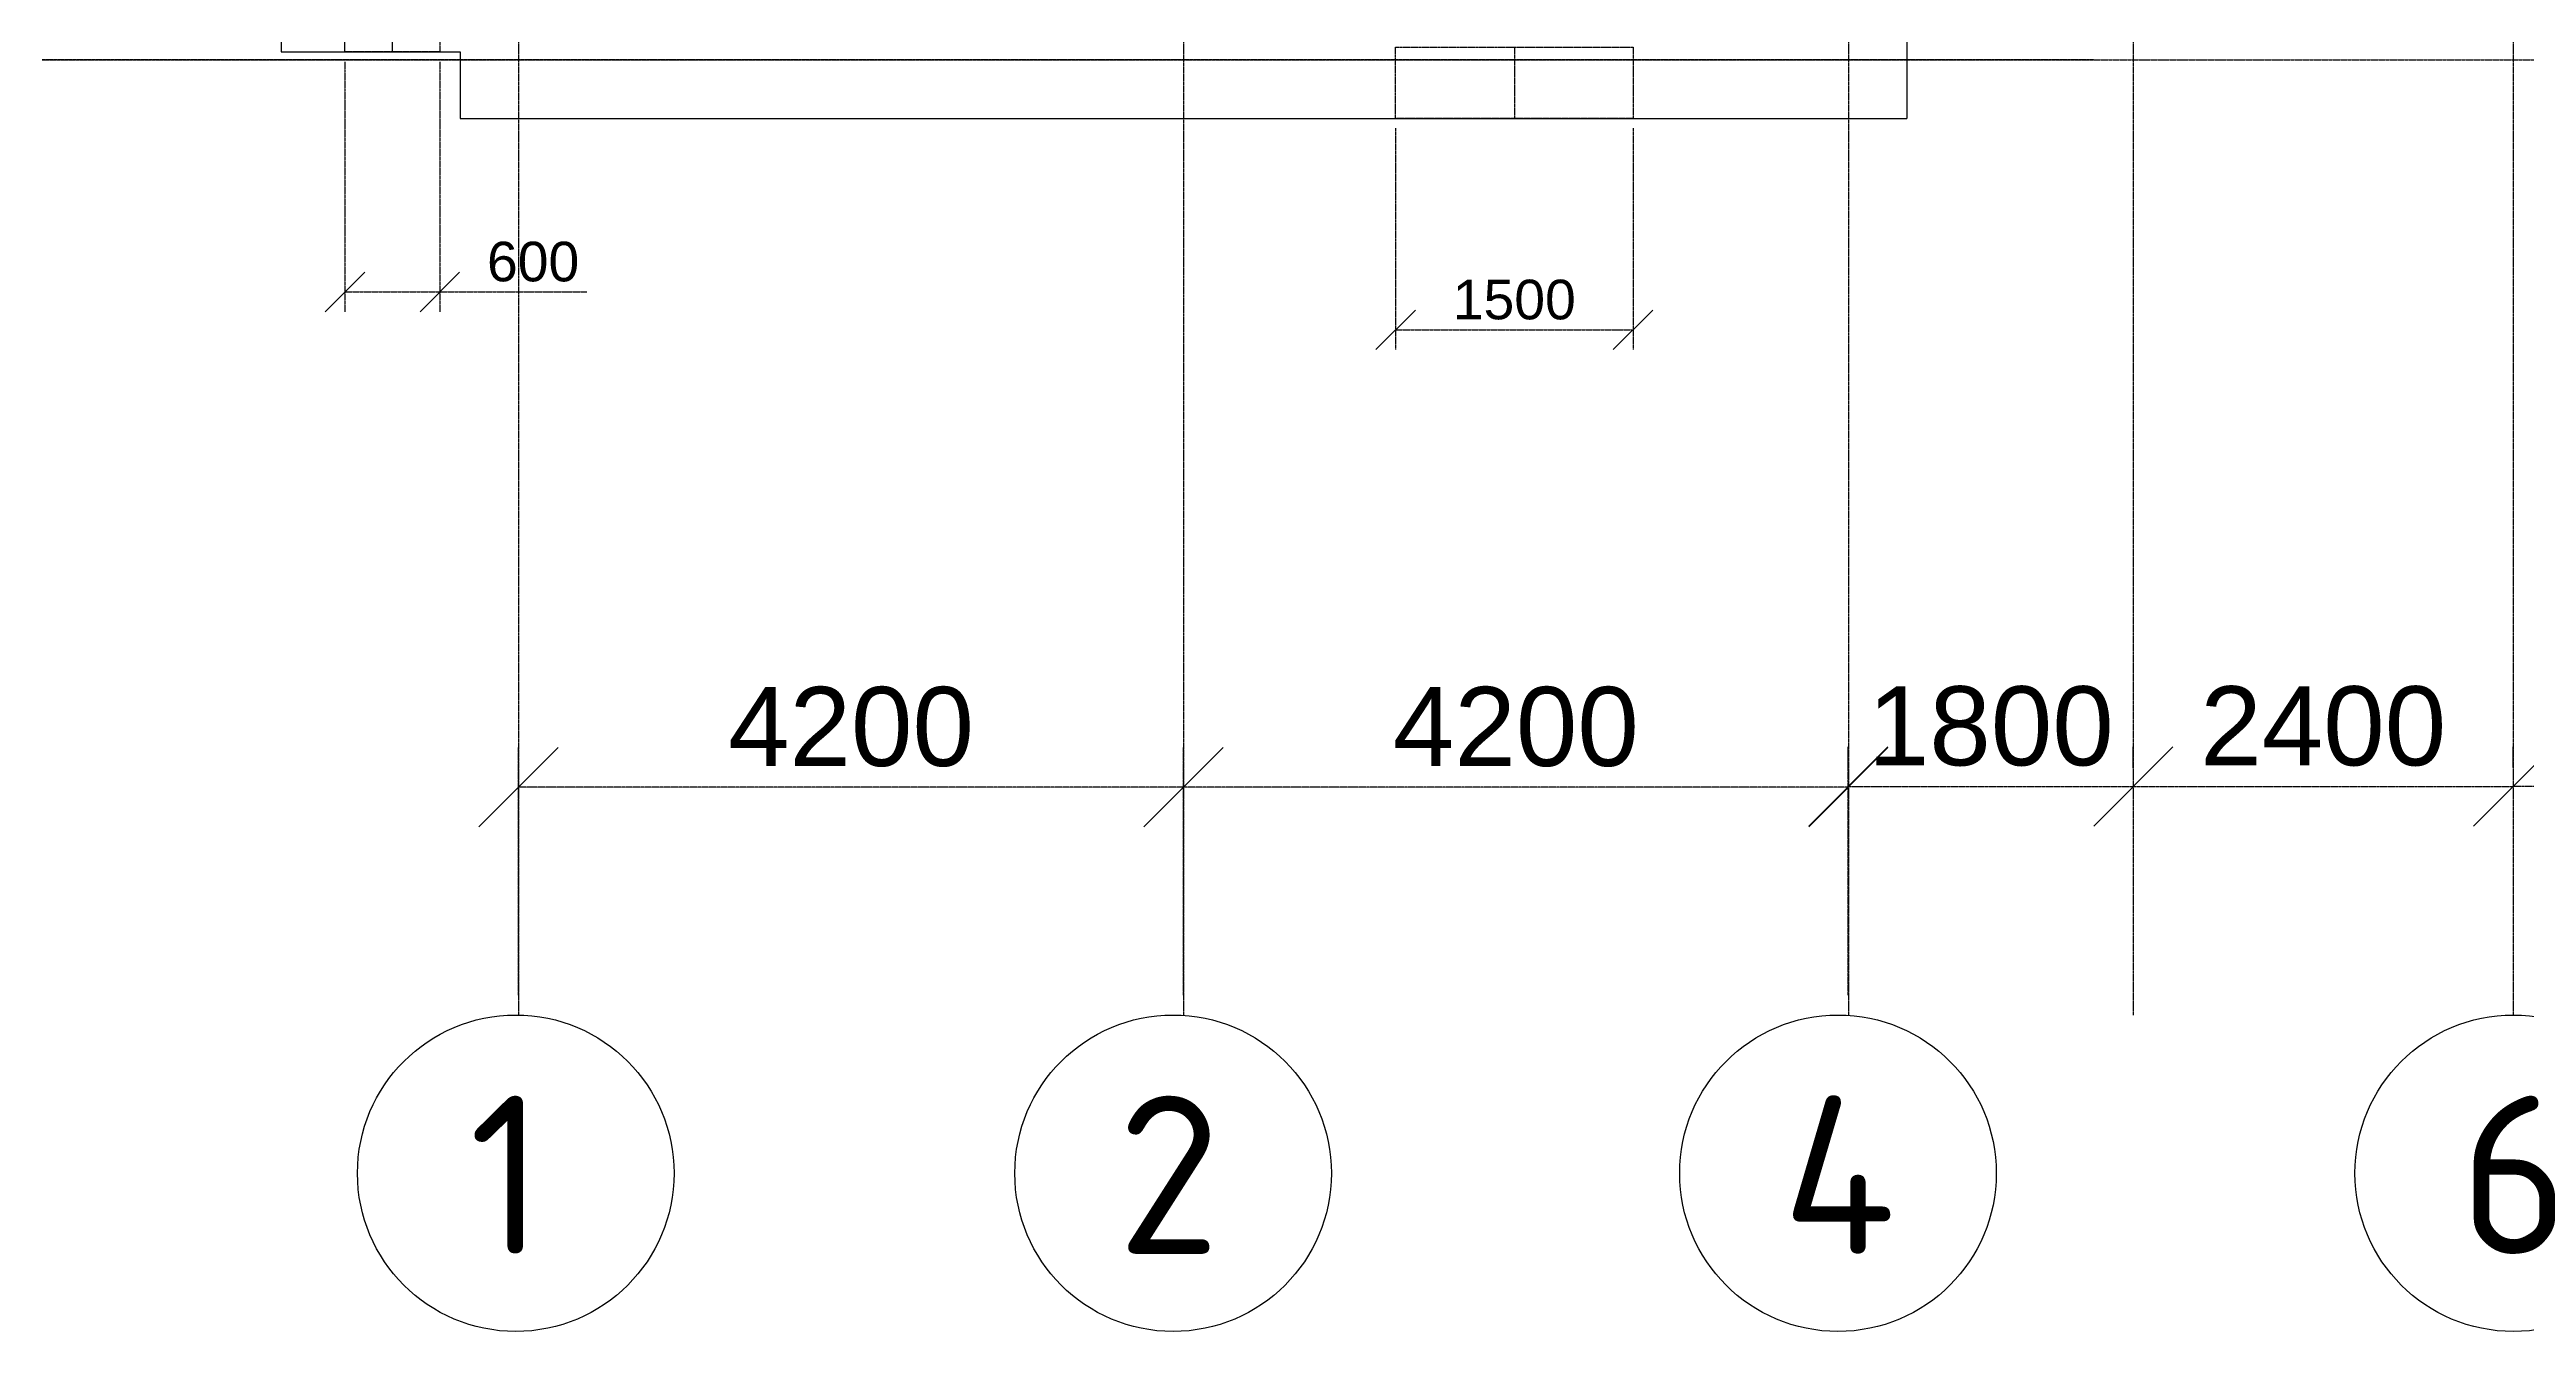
# Model space of a CAD drawing. Header units: millimetres. Extents: x -10810 to 173005, y -5940 to 37270.
# Drawn here: x 694 to 16341, y -5940 to 2162 of the extents above; entities that cross this region are included whole.
import ezdxf

# ---------------------------------------------------------------- set-up
doc = ezdxf.new("R2010")
doc.units = ezdxf.units.MM
doc.linetypes.add('Штрих-пунктир', pattern=[24, 20, -1.5, 1, -1.5])
for name, color, linetype in [('Окна', 130, 'Continuous'), ('Оси 2', 240, 'Continuous'), ('Стены', 40, 'Continuous')]:
    doc.layers.add(name, color=color, linetype=linetype)
doc.styles.add('GOST-2.304_Type-B', font='GOST Common.ttf')
doc.styles.get("Standard").update_dxf_attribs({"font": 'arial.ttf'})
doc.dimstyles.new('ISO-25', dxfattribs={"dimtxt": 2.5, "dimasz": 2.5, "dimexe": 1.25, "dimexo": 0.625, "dimtad": 1, "dimtxsty": 'Standard', "dimblk": 'OBLIQUE', "dimcen": 2.5, "dimadec": 0, "dimazin": 0, "dimtfac": 1, "dimtmove": 0, "dimatfit": 3, "dimfxl": 1, "dimarcsym": 0})

# ---------------------------------------------------------------- blocks, each defined once
blk = doc.blocks.new('_Oblique')
at = {"color": 0, "linetype": 'ByBlock', "lineweight": -2}
blk.add_line((-0.5, -0.5), (0.5, 0.5), dxfattribs=at)
blk = doc.blocks.new('*D2')
at = {"layer": 'Defpoints', "color": 0, "linetype": 'Штрих-пунктир'}
for p in [(3657, -2500), (3657, -3940), (7857, -3940)]:
    blk.add_point(p, dxfattribs=at)
at = {"layer": 'Оси 2', "color": 0, "linetype": 'Штрих-пунктир', "lineweight": -2}
for p, q in [((3657, -3815), (3657, -2250)), ((7857, -3815), (7857, -2250)), ((7857, -2500), (3657, -2500))]:
    blk.add_line(p, q, dxfattribs=at)
at = {"layer": 'Оси 2', "color": 0, "linetype": 'Штрих-пунктир', "lineweight": -2, "xscale": 500, "yscale": 500, "zscale": 500, "rotation": 180}
blk.add_blockref('_Oblique', (3657, -2500), dxfattribs=at)
at = {"layer": 'Оси 2', "color": 0, "linetype": 'Штрих-пунктир', "lineweight": -2, "xscale": 500, "yscale": 500, "zscale": 500}
blk.add_blockref('_Oblique', (7857, -2500), dxfattribs=at)
at = {"layer": 'Оси 2', "color": 0, "linetype": 'Штрих-пунктир', "insert": (5757, -2120), "char_height": 500, "attachment_point": 5}
blk.add_mtext('4200', dxfattribs=at)
blk = doc.blocks.new('*D3')
at = {"layer": 'Defpoints', "color": 0, "linetype": 'Штрих-пунктир'}
for p in [(7857, -2500), (7857, -3940), (12057, -3940)]:
    blk.add_point(p, dxfattribs=at)
at = {"layer": 'Оси 2', "color": 0, "linetype": 'Штрих-пунктир', "lineweight": -2}
for p, q in [((7857, -3815), (7857, -2250)), ((12057, -3815), (12057, -2250)), ((12057, -2500), (7857, -2500))]:
    blk.add_line(p, q, dxfattribs=at)
at = {"layer": 'Оси 2', "color": 0, "linetype": 'Штрих-пунктир', "lineweight": -2, "xscale": 500, "yscale": 500, "zscale": 500, "rotation": 180}
blk.add_blockref('_Oblique', (7857, -2500), dxfattribs=at)
at = {"layer": 'Оси 2', "color": 0, "linetype": 'Штрих-пунктир', "lineweight": -2, "xscale": 500, "yscale": 500, "zscale": 500}
blk.add_blockref('_Oblique', (12057, -2500), dxfattribs=at)
at = {"layer": 'Оси 2', "color": 0, "linetype": 'Штрих-пунктир', "insert": (9957, -2120), "char_height": 500, "attachment_point": 5}
blk.add_mtext('4200', dxfattribs=at)
blk = doc.blocks.new('*D7')
at = {"layer": 'Defpoints', "color": 0, "linetype": 'Штрих-пунктир'}
for p in [(-3220, 4497), (13857, 4497), (13730, 2097)]:
    blk.add_point(p, dxfattribs=at)
at = {"layer": 'Оси 2', "color": 0, "linetype": 'Штрих-пунктир', "lineweight": -2}
for p, q in [((13732, 4497), (-3470, 4497)), ((-3220, 2097), (-3220, 4497)), ((13605, 2097), (-3470, 2097))]:
    blk.add_line(p, q, dxfattribs=at)
at = {"layer": 'Оси 2', "color": 0, "linetype": 'Штрих-пунктир', "lineweight": -2, "xscale": 500, "yscale": 500, "zscale": 500}
for p, rotation in [((-3220, 4497), 90), ((-3220, 2097), 270)]:
    blk.add_blockref('_Oblique', p, dxfattribs=dict(at, rotation=rotation))
at = {"layer": 'Оси 2', "color": 0, "linetype": 'Штрих-пунктир', "insert": (-3600, 3297), "char_height": 500, "attachment_point": 5, "rotation": 90}
blk.add_mtext('2400', dxfattribs=at)
blk = doc.blocks.new('*D11')
at = {"layer": 'Defpoints', "color": 0, "linetype": 'Штрих-пунктир'}
for p in [(13857, -2496), (12057, -2504), (13857, -2504)]:
    blk.add_point(p, dxfattribs=at)
at = {"layer": 'Оси 2', "color": 0, "linetype": 'Штрих-пунктир', "lineweight": -2}
for p, q in [((12057, -2379), (12057, -2246)), ((13857, -2379), (13857, -2246)), ((12057, -2496), (13857, -2496))]:
    blk.add_line(p, q, dxfattribs=at)
at = {"layer": 'Оси 2', "color": 0, "linetype": 'Штрих-пунктир', "lineweight": -2, "xscale": 500, "yscale": 500, "zscale": 500, "rotation": 180}
blk.add_blockref('_Oblique', (12057, -2496), dxfattribs=at)
at = {"layer": 'Оси 2', "color": 0, "linetype": 'Штрих-пунктир', "lineweight": -2, "xscale": 500, "yscale": 500, "zscale": 500}
blk.add_blockref('_Oblique', (13857, -2496), dxfattribs=at)
at = {"layer": 'Оси 2', "color": 0, "linetype": 'Штрих-пунктир', "insert": (12957, -2116), "char_height": 500, "attachment_point": 5}
blk.add_mtext('1800', dxfattribs=at)
blk = doc.blocks.new('*D12')
at = {"layer": 'Defpoints', "color": 0, "linetype": 'Штрих-пунктир'}
for p in [(13857, -2496), (16257, -2496), (16257, -2496)]:
    blk.add_point(p, dxfattribs=at)
at = {"layer": 'Оси 2', "color": 0, "linetype": 'Штрих-пунктир', "lineweight": -2}
for p, q in [((13857, -2371), (13857, -2246)), ((16257, -2371), (16257, -2246)), ((13857, -2496), (16257, -2496))]:
    blk.add_line(p, q, dxfattribs=at)
at = {"layer": 'Оси 2', "color": 0, "linetype": 'Штрих-пунктир', "lineweight": -2, "xscale": 500, "yscale": 500, "zscale": 500, "rotation": 180}
blk.add_blockref('_Oblique', (13857, -2496), dxfattribs=at)
at = {"layer": 'Оси 2', "color": 0, "linetype": 'Штрих-пунктир', "lineweight": -2, "xscale": 500, "yscale": 500, "zscale": 500}
blk.add_blockref('_Oblique', (16257, -2496), dxfattribs=at)
at = {"layer": 'Оси 2', "color": 0, "linetype": 'Штрих-пунктир', "insert": (15057, -2116), "char_height": 500, "attachment_point": 5}
blk.add_mtext('2400', dxfattribs=at)
blk = doc.blocks.new('*D13')
at = {"layer": 'Defpoints', "color": 0, "linetype": 'Штрих-пунктир'}
for p in [(16257, -2496), (16257, -2500), (18057, -2500)]:
    blk.add_point(p, dxfattribs=at)
at = {"layer": 'Оси 2', "color": 0, "linetype": 'Штрих-пунктир', "lineweight": -2}
for p, q in [((16257, -2375), (16257, -2246)), ((18057, -2375), (18057, -2246)), ((18057, -2496), (16257, -2496))]:
    blk.add_line(p, q, dxfattribs=at)
at = {"layer": 'Оси 2', "color": 0, "linetype": 'Штрих-пунктир', "lineweight": -2, "xscale": 500, "yscale": 500, "zscale": 500, "rotation": 180}
blk.add_blockref('_Oblique', (16257, -2496), dxfattribs=at)
at = {"layer": 'Оси 2', "color": 0, "linetype": 'Штрих-пунктир', "lineweight": -2, "xscale": 500, "yscale": 500, "zscale": 500}
blk.add_blockref('_Oblique', (18057, -2496), dxfattribs=at)
at = {"layer": 'Оси 2', "color": 0, "linetype": 'Штрих-пунктир', "insert": (17157, -2116), "char_height": 500, "attachment_point": 5}
blk.add_mtext('1800', dxfattribs=at)
blk = doc.blocks.new('A$Ce1360be6')
at = {"layer": 'Окна', "linetype": 'Штрих-пунктир'}
for p, q in [((0, 0), (0, 450)), ((0, 450), (1500, 450)), ((750, 450), (750, 0)), ((1500, 450), (1500, 0)), ((750, 0), (0, 0)), ((1500, 0), (750, 0))]:
    blk.add_line(p, q, dxfattribs=at)
blk = doc.blocks.new('A$Cf7496d8c')
at = {"layer": 'Окна', "linetype": 'Штрих-пунктир'}
for p, q in [((0, 0), (0, 300)), ((0, 300), (600, 300)), ((300, 0), (300, 300)), ((600, 300), (600, 0)), ((600, 0), (0, 0))]:
    blk.add_line(p, q, dxfattribs=at)
blk = doc.blocks.new('*D1573')
at = {"layer": 'Defpoints', "color": 0, "linetype": 'Штрих-пунктир'}
for p in [(2560, 2147), (3160, 2147), (3160, 630)]:
    blk.add_point(p, dxfattribs=at)
at = {"layer": 'Окна', "color": 0, "linetype": 'Штрих-пунктир', "lineweight": -2, "transparency": 16777216}
for p, q in [((2560, 2084), (2560, 505)), ((3160, 2084), (3160, 505)), ((2560, 630), (3160, 630)), ((3160, 630), (4088, 630))]:
    blk.add_line(p, q, dxfattribs=at)
at = {"layer": 'Окна', "color": 0, "linetype": 'Штрих-пунктир', "lineweight": -2, "transparency": 16777216, "xscale": 250, "yscale": 250, "zscale": 250, "rotation": 180}
blk.add_blockref('_Oblique', (2560, 630), dxfattribs=at)
at = {"layer": 'Окна', "color": 0, "linetype": 'Штрих-пунктир', "lineweight": -2, "transparency": 16777216, "xscale": 250, "yscale": 250, "zscale": 250}
blk.add_blockref('_Oblique', (3160, 630), dxfattribs=at)
at = {"layer": 'Окна', "color": 0, "linetype": 'Штрих-пунктир', "transparency": 16777216, "insert": (3749, 820), "char_height": 250, "attachment_point": 5}
blk.add_mtext('600', dxfattribs=at)
blk = doc.blocks.new('*D1575')
at = {"layer": 'Defpoints', "color": 0, "linetype": 'Штрих-пунктир'}
for p in [(9197, 1727), (10697, 1727), (10697, 390)]:
    blk.add_point(p, dxfattribs=at)
at = {"layer": 'Окна', "color": 0, "linetype": 'Штрих-пунктир', "lineweight": -2, "transparency": 16777216}
for p, q in [((9197, 1664), (9197, 265)), ((10697, 1664), (10697, 265)), ((9197, 390), (10697, 390))]:
    blk.add_line(p, q, dxfattribs=at)
at = {"layer": 'Окна', "color": 0, "linetype": 'Штрих-пунктир', "lineweight": -2, "transparency": 16777216, "xscale": 250, "yscale": 250, "zscale": 250, "rotation": 180}
blk.add_blockref('_Oblique', (9197, 390), dxfattribs=at)
at = {"layer": 'Окна', "color": 0, "linetype": 'Штрих-пунктир', "lineweight": -2, "transparency": 16777216, "xscale": 250, "yscale": 250, "zscale": 250}
blk.add_blockref('_Oblique', (10697, 390), dxfattribs=at)
at = {"layer": 'Окна', "color": 0, "linetype": 'Штрих-пунктир', "transparency": 16777216, "insert": (9947, 580), "char_height": 250, "attachment_point": 5}
blk.add_mtext('1500', dxfattribs=at)

msp = doc.modelspace()

# ---------------------------------------------------------------- linework, layer by layer
at = {"layer": 'Оси 2', "linetype": 'Штрих-пунктир'}
for p, q in [((3657.304, 35270), (3657.304, -3940)), ((7857.304, 35270), (7857.304, -3940)), ((12057.304, 35270), (12057.304, -3940)), ((13857.304, 35270), (13857.304, -3940)), ((16257.304, 35270), (16257.304, -3940)), ((-8810, 2096.76), (33080, 2096.76))]:
    msp.add_line(p, q, dxfattribs=at)
at = {"layer": 'Оси 2'}
for centre in [(3639.524, -4940), (7791.726, -4940), (11991.726, -4940), (16257.304, -4940)]:
    msp.add_circle(centre, 1000, dxfattribs=at)
at = {"layer": 'Стены', "linetype": 'Continuous'}
for p, q in [((12427.304, 5940), (12427.304, 1726.76)), ((2157.304, 2146.76), (3287.304, 2146.76))]:
    msp.add_line(p, q, dxfattribs=at)
for points in [[(2157.304, 4546.76), (2157.304, 2146.76)], [(3287.304, 2146.76), (3287.304, 1726.76)], [(3287.304, 1726.76), (12427.304, 1726.76)]]:
    msp.add_lwpolyline(points, dxfattribs=at)

# ---------------------------------------------------------------- block references
at = {"layer": 'Окна', "linetype": 'Штрих-пунктир'}
for name, p in [('A$Cf7496d8c', (2560, 2146.76)), ('A$Ce1360be6', (9197.304, 1726.76))]:
    msp.add_blockref(name, p, dxfattribs=at)

# ---------------------------------------------------------------- texts
at = {"layer": 'Оси 2', "linetype": 'Штрих-пунктир', "style": 'GOST-2.304_Type-B'}
for s, p in [('1', (3344.608, -5450)), ('2', (7439.03, -5450)), ('4', (11639.03, -5450)), ('6', (15919.03, -5450))]:
    msp.add_text(s, height=1000, dxfattribs=at).set_placement(p)

# ---------------------------------------------------------------- dimensions: what is measured, and where the dimension line sits
at = {"layer": 'Окна', "linetype": 'Штрих-пунктир'}
for base, p1, p2, picture, middle in [((3160, 630), (2560, 2146.76), (3160, 2146.76), '*D1573', (3748.933, 820.143)), ((10697.304, 390), (9197.304, 1726.76), (10697.304, 1726.76), '*D1575', (9947.304, 580.143))]:
    dim = msp.add_linear_dim(base=base, p1=p1, p2=p2, dimstyle='ISO-25', dxfattribs=at)
    dim.commit()
    dim.dimension.update_dxf_attribs({"geometry": picture, "text_midpoint": middle})
at = {"layer": 'Оси 2', "linetype": 'Штрих-пунктир'}
dim = msp.add_linear_dim(base=(-3220, 4496.76), p1=(13730, 2096.76), p2=(13857.304, 4496.76), angle=270, dimstyle='ISO-25', dxfattribs=at)
dim.commit()
dim.dimension.update_dxf_attribs({"geometry": '*D7', "text_midpoint": (-3600.286, 3296.76)})
for base, p1, p2, picture, middle in [((3657.304, -2500), (7857.304, -3940), (3657.304, -3940), '*D2', (5757.304, -2119.714)), ((7857.304, -2500), (12057.304, -3940), (7857.304, -3940), '*D3', (9957.304, -2119.714)), ((13857.304, -2496.25), (12057.304, -2503.75), (13857.304, -2503.75), '*D11', (12957.304, -2115.964)), ((16257.304, -2496.25), (13857.304, -2496.25), (16257.304, -2496.25), '*D12', (15057.304, -2115.964)), ((16257.304, -2496.25), (18057.304, -2500), (16257.304, -2500), '*D13', (17157.304, -2115.964))]:
    dim = msp.add_linear_dim(base=base, p1=p1, p2=p2, dimstyle='ISO-25', dxfattribs=at)
    dim.commit()
    dim.dimension.update_dxf_attribs({"geometry": picture, "text_midpoint": middle})

doc.saveas('drawing.dxf')
